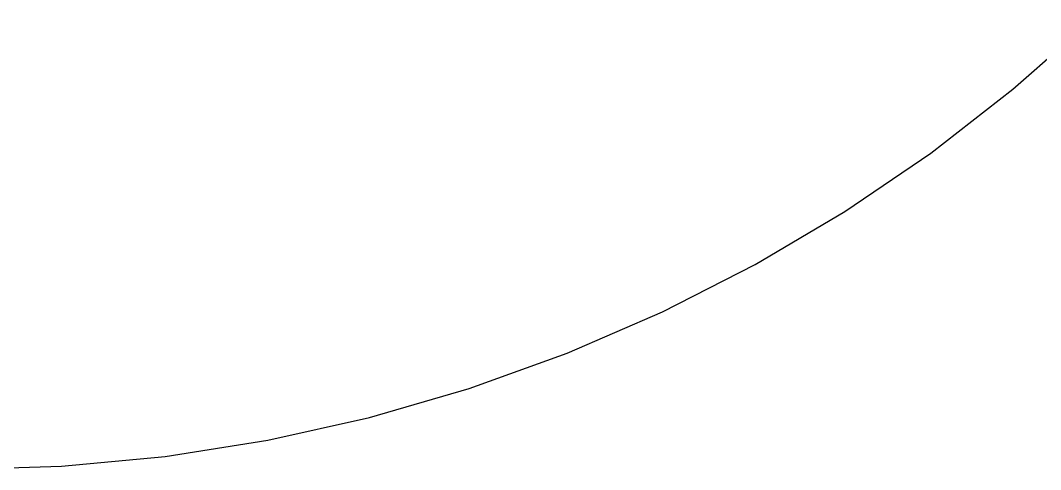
# Model space of a CAD drawing. Header units: metres. Extents: x -140 to 140, y -90 to 90.
# Drawn here: x -67.91 to -34.02, y -55 to -40.09 of the extents above; entities that cross this region are included whole.
import ezdxf

# ---------------------------------------------------------------- set-up
doc = ezdxf.new("R2010")
doc.units = ezdxf.units.M

msp = doc.modelspace()

# ---------------------------------------------------------------- linework, layer by layer
for p, q in [((-34.9417, -42.3782), (-32.3499, -40.0933)), ((-37.6718, -44.4959), (-34.9417, -42.3782)), ((-40.5295, -46.438), (-37.6718, -44.4959)), ((-43.5036, -48.1969), (-40.5295, -46.438)), ((-46.5821, -49.7655), (-43.5036, -48.1969)), ((-49.7532, -51.1377), (-46.5821, -49.7655)), ((-53.0041, -52.3081), (-49.7532, -51.1377)), ((-56.3221, -53.2721), (-53.0041, -52.3081)), ((-59.694, -54.0258), (-56.3221, -53.2721)), ((-63.1067, -54.5663), (-59.694, -54.0258)), ((-70, -55), (-66.5465, -54.8915)), ((-66.5465, -54.8915), (-63.1067, -54.5663))]:
    msp.add_line(p, q)

doc.saveas('drawing.dxf')
